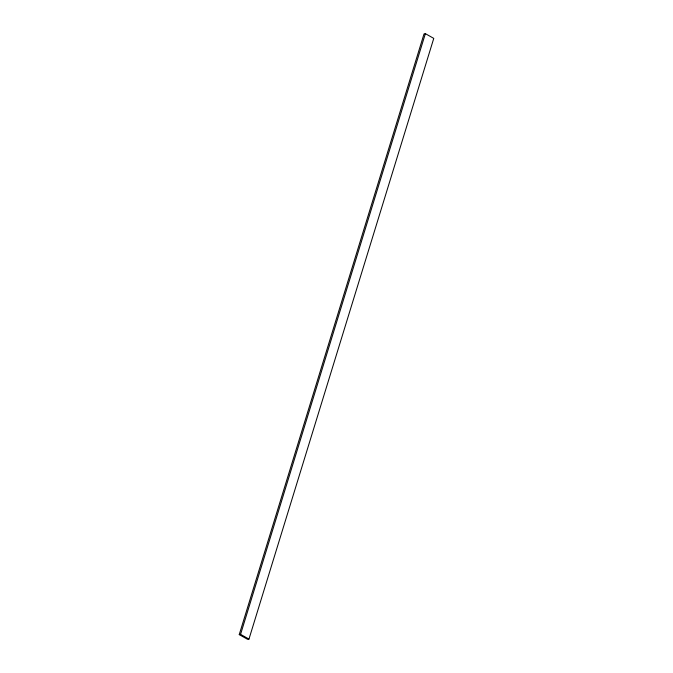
<?xml version="1.0" encoding="UTF-8"?>
<svg xmlns="http://www.w3.org/2000/svg" width="673" height="673" viewBox="0 0 673 673"><rect width="100%" height="100%" fill="white"/><g stroke="black" fill="none" stroke-linecap="round" stroke-linejoin="round"><path stroke-width="1.01" d="M239.235 634.614L424.032 33.919L425.37 33.65L433.765 38.386L248.968 639.081L247.63 639.35L239.235 634.614L240.564 634.353L248.968 639.081M240.564 634.353L425.37 33.65"/></g></svg>
